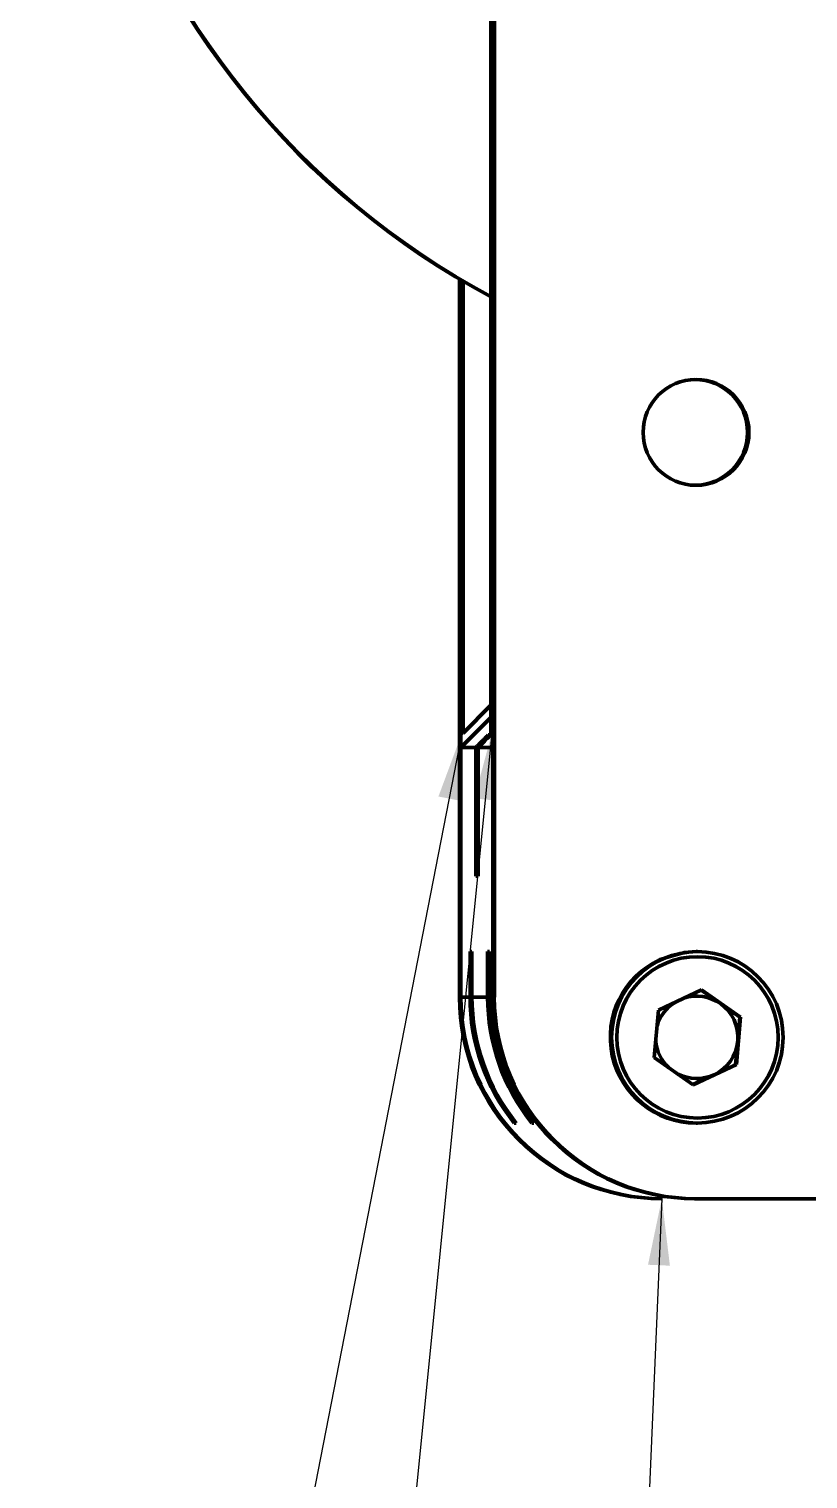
# Model space of a CAD drawing. Header units: millimetres. Extents: x -419 to 9215, y 1224 to 3301.
# Drawn here: x -135.9 to -97.3, y 2953.7 to 3025.6 of the extents above; entities that cross this region are included whole.
import ezdxf

# ---------------------------------------------------------------- set-up
doc = ezdxf.new("R2010")
doc.units = ezdxf.units.MM
doc.layers.add('Net 0.35', color=20, linetype='Continuous', lineweight=35)
doc.layers.add('Net 0.7', color=7, linetype='Continuous', lineweight=70)
doc.styles.get("Standard").update_dxf_attribs({"font": 'arial.ttf'})
doc.dimstyles.new('SLDDIMSTYLE0', dxfattribs={"dimtxt": 0.18, "dimasz": 3.302, "dimexe": 0, "dimexo": 0.0625, "dimgap": 0, "dimtad": 0, "dimtih": 1, "dimtoh": 1, "dimdec": 0, "dimrnd": 1e-09, "dimzin": 0, "dimdsep": 46, "dimtxsty": 'Standard', "dimsah": 1, "dimcen": 0.09, "dimadec": 0, "dimazin": 0, "dimtfac": 3.302, "dimtdec": 0, "dimtofl": 0, "dimtmove": 0, "dimatfit": 3, "dimfxl": 1, "dimfrac": 2, "dimtolj": 1, "dimtzin": 0, "dimarcsym": 0})

msp = doc.modelspace()

# ---------------------------------------------------------------- linework, layer by layer
at = {"layer": 'Net 0.7', "color": 7, "linetype": 'Continuous', "lineweight": 70}
for p, q in [((-112.996, 3065.594), (-112.996, 2990.673)), ((-112.885, 3065.594), (-112.885, 2977.594)), ((-112.885, 2990.673), (-112.885, 3065.594)), ((-112.815, 3065.594), (-112.815, 2977.594)), ((-114.545, 3013.188), (-114.545, 2977.594)), ((-114.476, 3013.147), (-114.476, 2977.594)), ((-114.476, 3013.147), (-114.476, 2990.673)), ((-114.365, 3013.082), (-114.365, 2990.673)), ((-112.996, 2992.062), (-114.365, 2990.673)), ((-114.476, 2989.964), (-112.996, 2991.46)), ((-114.476, 2990.673), (-114.365, 2990.673)), ((-112.995, 2990.594), (-113.113, 2990.594)), ((-112.885, 2990.673), (-112.996, 2990.673)), ((-114.476, 2989.964), (-114.476, 2977.594)), ((-113.739, 2989.964), (-114.476, 2989.964)), ((-113.739, 2983.594), (-113.739, 2989.964)), ((-113.621, 2989.964), (-113.621, 2983.594)), ((-112.885, 2989.964), (-113.621, 2989.964)), ((-112.885, 2977.594), (-112.885, 2989.964)), ((-113.621, 2983.594), (-113.739, 2983.594)), ((-114.02, 2979.844), (-113.923, 2979.844)), ((-114.02, 2977.594), (-114.02, 2979.844)), ((-113.923, 2979.844), (-113.923, 2977.594)), ((-113.148, 2979.844), (-113.051, 2979.844)), ((-113.148, 2977.594), (-113.148, 2979.844)), ((-113.051, 2979.844), (-113.051, 2977.594)), ((-102.75, 2979.844), (-102.816, 2979.844)), ((-114.545, 2977.594), (-114.476, 2977.594)), ((-114.476, 2977.594), (-114.02, 2977.594)), ((-113.923, 2977.594), (-113.148, 2977.594)), ((-113.051, 2977.594), (-112.885, 2977.594)), ((-112.885, 2977.594), (-112.815, 2977.594)), ((-102.539, 2977.943), (-104.677, 2976.949)), ((-102.56, 2977.933), (-101.609, 2977.266)), ((-102.539, 2977.943), (-100.609, 2976.588)), ((-104.885, 2974.6), (-104.677, 2976.949)), ((-101.609, 2977.266), (-100.644, 2976.588)), ((-100.609, 2976.588), (-100.817, 2974.24)), ((-100.644, 2976.588), (-100.748, 2975.414)), ((-100.644, 2976.588), (-100.609, 2976.588)), ((-100.748, 2975.414), (-100.852, 2974.24)), ((-104.885, 2974.6), (-102.955, 2973.245)), ((-102.955, 2973.245), (-100.817, 2974.24)), ((-101.921, 2973.743), (-100.852, 2974.24)), ((-100.852, 2974.24), (-100.817, 2974.24)), ((-102.969, 2973.255), (-101.921, 2973.743)), ((-111.729, 2971.344), (-111.826, 2971.344)), ((-110.857, 2971.344), (-110.954, 2971.344)), ((-102.816, 2971.344), (-102.75, 2971.344)), ((-104.546, 2967.594), (-104.477, 2967.594)), ((-102.886, 2967.594), (-102.816, 2967.594)), ((-102.816, 2967.594), (36.17, 2967.594))]:
    msp.add_line(p, q, dxfattribs=at)
at = {"layer": 'Net 0.7', "color": 7, "linetype": 'Continuous', "lineweight": 70, "flags": 128}
msp.add_lwpolyline([(-102.816, 2979.844), (-103.393, 2979.805), (-104.608, 2979.448)], dxfattribs=at)
at = {"layer": 'Net 0.7', "color": 7, "linetype": 'Continuous', "lineweight": 70}
for centre, radius in [((-102.816, 3005.594), 2.625), ((-102.75, 2975.594), 4.25), ((-102.747, 2975.594), 4)]:
    msp.add_circle(centre, radius, dxfattribs=at)
for centre, radius, start, end in [((-94.14, 3047.594), 40.002, 150.57422, 241.87647), ((-94.105, 3047.594), 40.002, 150.57422, 241.82017), ((-102.886, 3005.594), 2.625, 270.00402, 89.99598), ((-274.053, 3150.111), 226.599, 315.02992, 315.25456), ((-273.935, 3150.111), 226.599, 315.02992, 315.25456), ((-102.816, 2975.594), 4.25, 114.93836, 269.99547), ((-104.546, 2977.594), 10, 179.99725, 269.99725), ((-104.477, 2977.594), 10, 179.99725, 269.99725), ((-104.019, 2977.594), 10.001, 179.99969, 218.67906), ((-103.922, 2977.594), 10.001, 179.99969, 218.67906), ((-103.147, 2977.594), 10.001, 179.99969, 218.67906), ((-103.05, 2977.594), 10.001, 179.99969, 218.67906), ((-102.885, 2977.594), 10, 179.99725, 269.99725), ((-102.816, 2977.594), 10, 179.99725, 269.99725), ((-102.782, 2975.595), 2.042, 54.93301, 108.07921), ((-102.781, 2975.594), 2.042, 121.79788, 164.38755), ((-102.782, 2975.594), 2.042, 354.93578, 54.93231), ((-102.781, 2975.594), 2.042, 185.48581, 226.92506), ((-102.782, 2975.594), 2.042, 294.93966, 354.93783), ((-102.782, 2975.594), 2.042, 242.94141, 294.93841)]:
    msp.add_arc(centre, radius, start, end, dxfattribs=at)

# ---------------------------------------------------------------- leaders
at = {"layer": 'Net 0.35', "lineweight": 35}
for points in [[(-114.421, 2990.673), (-135.885, 2880.7)], [(-112.94, 2990.673), (-123.918, 2880.7)], [(-104.512, 2967.594), (-108.237, 2880.7)]]:
    msp.add_leader(points, dimstyle='SLDDIMSTYLE0', dxfattribs=at)

doc.saveas('drawing.dxf')
